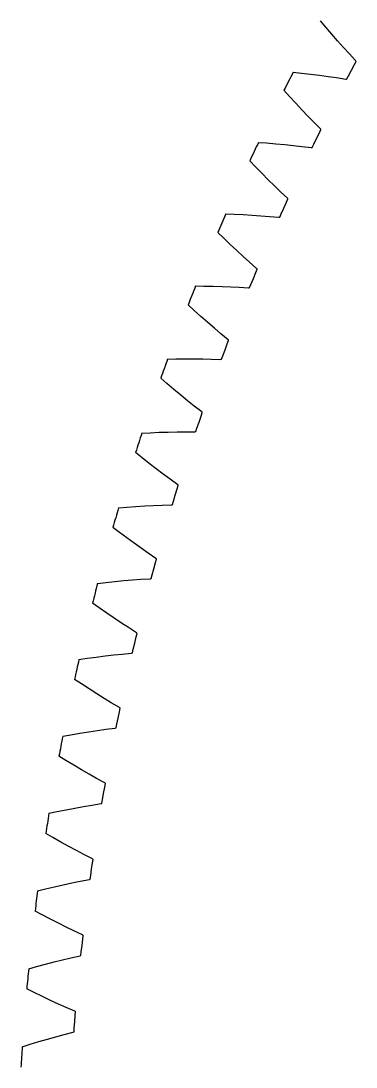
# Model space of a CAD drawing. Extents: x -101 to 121, y -101 to 101.
# Drawn here: x -100.83 to -87.26, y 5.93 to 48.3 of the extents above; entities that cross this region are included whole.
import ezdxf

# ---------------------------------------------------------------- set-up
doc = ezdxf.new("R2010")
doc.units = 0

msp = doc.modelspace()

# ---------------------------------------------------------------- linework, layer by layer
at = {"layer": 'layer1'}
for p, q in [((-88.49, 48.041), (-88.705, 48.295)), ((-88.247, 47.759), (-88.49, 48.041)), ((-88.007, 47.486), (-88.247, 47.759)), ((-87.771, 47.223), (-88.007, 47.486)), ((-87.539, 46.971), (-87.771, 47.223)), ((-87.277, 46.691), (-87.539, 46.971)), ((-87.328, 46.53), (-87.26, 46.658)), ((-87.263, 46.672), (-87.277, 46.691)), ((-87.26, 46.658), (-87.263, 46.672)), ((-89.804, 46.22), (-89.473, 46.185)), ((-89.473, 46.185), (-89.103, 46.143)), ((-87.57, 46.073), (-87.449, 46.302)), ((-87.449, 46.302), (-87.328, 46.53)), ((-89.103, 46.143), (-88.742, 46.098)), ((-88.742, 46.098), (-88.392, 46.05)), ((-88.392, 46.05), (-88.053, 46)), ((-88.053, 46), (-87.674, 45.941)), ((-87.674, 45.941), (-87.651, 45.94)), ((-87.651, 45.94), (-87.637, 45.945)), ((-87.637, 45.945), (-87.57, 46.073)), ((-89.955, 45.238), (-90.178, 45.485)), ((-89.704, 44.963), (-89.955, 45.238)), ((-89.455, 44.698), (-89.704, 44.963)), ((-89.211, 44.443), (-89.455, 44.698)), ((-88.971, 44.198), (-89.211, 44.443)), ((-88.7, 43.927), (-88.971, 44.198)), ((-88.86, 43.532), (-88.746, 43.764)), ((-88.746, 43.764), (-88.682, 43.894)), ((-88.686, 43.908), (-88.7, 43.927)), ((-88.682, 43.894), (-88.686, 43.908)), ((-91.211, 43.376), (-90.879, 43.352)), ((-90.879, 43.352), (-90.508, 43.321)), ((-90.508, 43.321), (-90.146, 43.287)), ((-90.146, 43.287), (-89.795, 43.251)), ((-89.795, 43.251), (-89.454, 43.212)), ((-89.037, 43.17), (-88.974, 43.3)), ((-88.974, 43.3), (-88.86, 43.532)), ((-89.454, 43.212), (-89.074, 43.164)), ((-89.074, 43.164), (-89.051, 43.164)), ((-89.051, 43.164), (-89.037, 43.17)), ((-91.332, 42.39), (-91.562, 42.63)), ((-91.072, 42.124), (-91.332, 42.39)), ((-90.815, 41.866), (-91.072, 42.124)), ((-90.563, 41.619), (-90.815, 41.866)), ((-90.315, 41.381), (-90.563, 41.619)), ((-90.036, 41.119), (-90.315, 41.381)), ((-90.022, 41.101), (-90.036, 41.119)), ((-90.017, 41.087), (-90.022, 41.101)), ((-90.29, 40.484), (-90.183, 40.719)), ((-90.183, 40.719), (-90.077, 40.955)), ((-90.077, 40.955), (-90.017, 41.087)), ((-92.529, 40.49), (-92.196, 40.476)), ((-92.196, 40.476), (-91.824, 40.457)), ((-91.824, 40.457), (-91.461, 40.435)), ((-91.461, 40.435), (-91.109, 40.409)), ((-91.109, 40.409), (-90.767, 40.381)), ((-90.767, 40.381), (-90.386, 40.345)), ((-90.386, 40.345), (-90.363, 40.346)), ((-90.363, 40.346), (-90.349, 40.352)), ((-90.349, 40.352), (-90.29, 40.484)), ((-92.618, 39.5), (-92.856, 39.733)), ((-92.35, 39.242), (-92.618, 39.5)), ((-92.085, 38.993), (-92.35, 39.242)), ((-91.825, 38.754), (-92.085, 38.993)), ((-91.571, 38.524), (-91.825, 38.754)), ((-91.284, 38.271), (-91.571, 38.524)), ((-91.319, 38.105), (-91.264, 38.239)), ((-91.268, 38.253), (-91.284, 38.271)), ((-91.264, 38.239), (-91.268, 38.253)), ((-91.517, 37.628), (-91.418, 37.867)), ((-91.418, 37.867), (-91.319, 38.105)), ((-93.755, 37.564), (-93.422, 37.56)), ((-93.422, 37.56), (-93.05, 37.553)), ((-93.05, 37.553), (-92.686, 37.542)), ((-92.686, 37.542), (-92.333, 37.527)), ((-92.333, 37.527), (-91.991, 37.51)), ((-91.991, 37.51), (-91.609, 37.486)), ((-91.609, 37.486), (-91.585, 37.488)), ((-91.585, 37.488), (-91.572, 37.494)), ((-91.572, 37.494), (-91.517, 37.628)), ((-93.814, 36.572), (-94.058, 36.797)), ((-93.537, 36.322), (-93.814, 36.572)), ((-93.264, 36.081), (-93.537, 36.322)), ((-92.997, 35.85), (-93.264, 36.081)), ((-92.736, 35.629), (-92.997, 35.85)), ((-92.441, 35.385), (-92.736, 35.629)), ((-92.562, 34.976), (-92.471, 35.218)), ((-92.471, 35.218), (-92.42, 35.354)), ((-92.425, 35.367), (-92.441, 35.385)), ((-92.42, 35.354), (-92.425, 35.367)), ((-92.654, 34.734), (-92.562, 34.976)), ((-94.889, 34.6), (-94.556, 34.607)), ((-94.556, 34.607), (-94.183, 34.611)), ((-94.183, 34.611), (-93.82, 34.612)), ((-93.82, 34.612), (-93.466, 34.608)), ((-93.466, 34.608), (-93.124, 34.602)), ((-93.124, 34.602), (-92.741, 34.59)), ((-92.741, 34.59), (-92.718, 34.592)), ((-92.718, 34.592), (-92.705, 34.599)), ((-92.705, 34.599), (-92.654, 34.734)), ((-94.916, 33.607), (-95.168, 33.824)), ((-94.632, 33.366), (-94.916, 33.607)), ((-94.352, 33.134), (-94.632, 33.366)), ((-94.077, 32.911), (-94.352, 33.134)), ((-93.809, 32.698), (-94.077, 32.911)), ((-93.506, 32.463), (-93.809, 32.698)), ((-93.615, 32.052), (-93.531, 32.296)), ((-93.531, 32.296), (-93.485, 32.433)), ((-93.49, 32.447), (-93.506, 32.463)), ((-93.485, 32.433), (-93.49, 32.447)), ((-93.746, 31.67), (-93.699, 31.807)), ((-93.699, 31.807), (-93.615, 32.052)), ((-95.929, 31.603), (-95.596, 31.62)), ((-95.596, 31.62), (-95.224, 31.636)), ((-95.224, 31.636), (-94.861, 31.648)), ((-94.861, 31.648), (-94.507, 31.656)), ((-94.507, 31.656), (-94.165, 31.659)), ((-94.165, 31.659), (-93.782, 31.66)), ((-93.782, 31.66), (-93.759, 31.663)), ((-93.759, 31.663), (-93.746, 31.67)), ((-95.925, 30.609), (-96.183, 30.818)), ((-95.633, 30.377), (-95.925, 30.609)), ((-95.346, 30.154), (-95.633, 30.377)), ((-95.065, 29.94), (-95.346, 30.154)), ((-94.79, 29.736), (-95.065, 29.94)), ((-94.48, 29.51), (-94.79, 29.736)), ((-94.576, 29.095), (-94.5, 29.342)), ((-94.5, 29.342), (-94.457, 29.481)), ((-94.463, 29.494), (-94.48, 29.51)), ((-94.457, 29.481), (-94.463, 29.494)), ((-94.694, 28.71), (-94.652, 28.848)), ((-94.652, 28.848), (-94.576, 29.095)), ((-96.874, 28.574), (-96.542, 28.602)), ((-96.542, 28.602), (-96.171, 28.629)), ((-96.171, 28.629), (-95.808, 28.653)), ((-95.808, 28.653), (-95.455, 28.671)), ((-95.455, 28.671), (-95.113, 28.686)), ((-95.113, 28.686), (-94.73, 28.698)), ((-94.73, 28.698), (-94.707, 28.702)), ((-94.707, 28.702), (-94.694, 28.71)), ((-96.839, 27.581), (-97.104, 27.782)), ((-96.54, 27.358), (-96.839, 27.581)), ((-96.246, 27.144), (-96.54, 27.358)), ((-95.958, 26.939), (-96.246, 27.144)), ((-95.677, 26.743), (-95.958, 26.939)), ((-95.36, 26.528), (-95.677, 26.743)), ((-95.443, 26.11), (-95.375, 26.36)), ((-95.375, 26.36), (-95.337, 26.499)), ((-95.343, 26.512), (-95.36, 26.528)), ((-95.337, 26.499), (-95.343, 26.512)), ((-95.549, 25.721), (-95.511, 25.861)), ((-95.511, 25.861), (-95.443, 26.11)), ((-97.724, 25.517), (-97.393, 25.555)), ((-97.393, 25.555), (-97.022, 25.594)), ((-97.022, 25.594), (-96.661, 25.629)), ((-96.661, 25.629), (-96.309, 25.659)), ((-96.309, 25.659), (-95.967, 25.684)), ((-95.967, 25.684), (-95.585, 25.709)), ((-95.585, 25.709), (-95.562, 25.713)), ((-95.562, 25.713), (-95.549, 25.721)), ((-97.657, 24.525), (-97.929, 24.718)), ((-97.352, 24.312), (-97.657, 24.525)), ((-97.051, 24.108), (-97.352, 24.312)), ((-96.757, 23.912), (-97.051, 24.108)), ((-96.47, 23.725), (-96.757, 23.912)), ((-96.147, 23.52), (-96.47, 23.725)), ((-96.216, 23.099), (-96.156, 23.351)), ((-96.156, 23.351), (-96.122, 23.492)), ((-96.129, 23.504), (-96.147, 23.52)), ((-96.122, 23.492), (-96.129, 23.504)), ((-96.276, 22.848), (-96.216, 23.099)), ((-98.477, 22.435), (-98.148, 22.483)), ((-98.148, 22.483), (-97.779, 22.534)), ((-97.779, 22.534), (-97.418, 22.58)), ((-97.418, 22.58), (-97.067, 22.621)), ((-97.067, 22.621), (-96.726, 22.657)), ((-96.726, 22.657), (-96.345, 22.693)), ((-96.345, 22.693), (-96.322, 22.699)), ((-96.322, 22.699), (-96.31, 22.707)), ((-96.31, 22.707), (-96.276, 22.848)), ((-98.38, 21.446), (-98.657, 21.63)), ((-98.067, 21.242), (-98.38, 21.446)), ((-97.76, 21.047), (-98.067, 21.242)), ((-97.46, 20.861), (-97.76, 21.047)), ((-97.167, 20.683), (-97.46, 20.861)), ((-96.838, 20.488), (-97.167, 20.683)), ((-96.842, 20.319), (-96.812, 20.461)), ((-96.82, 20.473), (-96.838, 20.488)), ((-96.812, 20.461), (-96.82, 20.473)), ((-96.947, 19.813), (-96.894, 20.066)), ((-96.894, 20.066), (-96.842, 20.319)), ((-98.438, 19.452), (-98.079, 19.509)), ((-98.079, 19.509), (-97.73, 19.561)), ((-97.73, 19.561), (-97.39, 19.608)), ((-97.39, 19.608), (-97.01, 19.656)), ((-97.01, 19.656), (-96.988, 19.662)), ((-96.988, 19.662), (-96.976, 19.671)), ((-96.976, 19.671), (-96.947, 19.813)), ((-99.133, 19.33), (-98.805, 19.389)), ((-98.805, 19.389), (-98.438, 19.452)), ((-99.005, 18.345), (-99.287, 18.52)), ((-98.686, 18.152), (-99.005, 18.345)), ((-98.373, 17.966), (-98.686, 18.152)), ((-98.068, 17.789), (-98.373, 17.966)), ((-97.769, 17.621), (-98.068, 17.789)), ((-97.434, 17.436), (-97.769, 17.621)), ((-97.415, 17.422), (-97.434, 17.436)), ((-97.432, 17.267), (-97.407, 17.41)), ((-97.407, 17.41), (-97.415, 17.422)), ((-97.521, 16.758), (-97.477, 17.012)), ((-97.477, 17.012), (-97.432, 17.267)), ((-98.296, 16.482), (-97.958, 16.539)), ((-97.958, 16.539), (-97.58, 16.599)), ((-97.58, 16.599), (-97.557, 16.606)), ((-97.557, 16.606), (-97.546, 16.615)), ((-97.546, 16.615), (-97.521, 16.758)), ((-99.691, 16.207), (-99.366, 16.276)), ((-99.366, 16.276), (-99, 16.35)), ((-99, 16.35), (-98.643, 16.419)), ((-98.643, 16.419), (-98.296, 16.482)), ((-99.532, 15.226), (-99.82, 15.393)), ((-99.208, 15.043), (-99.532, 15.226)), ((-98.889, 14.867), (-99.208, 15.043)), ((-98.578, 14.7), (-98.889, 14.867)), ((-98.274, 14.541), (-98.578, 14.7)), ((-97.933, 14.367), (-98.274, 14.541)), ((-97.963, 13.942), (-97.926, 14.198)), ((-97.914, 14.354), (-97.933, 14.367)), ((-97.926, 14.198), (-97.906, 14.341)), ((-97.906, 14.341), (-97.914, 14.354)), ((-98.02, 13.543), (-97.999, 13.686)), ((-97.999, 13.686), (-97.963, 13.942)), ((-100.151, 13.068), (-99.828, 13.147)), ((-99.828, 13.147), (-99.465, 13.233)), ((-99.465, 13.233), (-99.11, 13.312)), ((-99.11, 13.312), (-98.765, 13.386)), ((-98.765, 13.386), (-98.429, 13.454)), ((-98.429, 13.454), (-98.053, 13.526)), ((-98.053, 13.526), (-98.031, 13.534)), ((-98.031, 13.534), (-98.02, 13.543)), ((-99.961, 12.092), (-100.254, 12.25)), ((-99.631, 11.919), (-99.961, 12.092)), ((-99.307, 11.754), (-99.631, 11.919)), ((-98.991, 11.596), (-99.307, 11.754)), ((-98.683, 11.447), (-98.991, 11.596)), ((-98.336, 11.284), (-98.683, 11.447)), ((-98.352, 10.858), (-98.324, 11.115)), ((-98.317, 11.271), (-98.336, 11.284)), ((-98.324, 11.115), (-98.308, 11.259)), ((-98.308, 11.259), (-98.317, 11.271)), ((-98.397, 10.457), (-98.381, 10.601)), ((-98.381, 10.601), (-98.352, 10.858)), ((-99.832, 10.102), (-99.48, 10.192)), ((-99.48, 10.192), (-99.137, 10.277)), ((-99.137, 10.277), (-98.803, 10.356)), ((-98.803, 10.356), (-98.429, 10.439)), ((-98.429, 10.439), (-98.408, 10.448)), ((-98.408, 10.448), (-98.397, 10.457)), ((-100.512, 9.915), (-100.192, 10.005)), ((-100.192, 10.005), (-99.832, 10.102)), ((-100.292, 8.946), (-100.59, 9.094)), ((-99.956, 8.784), (-100.292, 8.946)), ((-99.628, 8.629), (-99.956, 8.784)), ((-99.306, 8.481), (-99.628, 8.629)), ((-98.994, 8.342), (-99.306, 8.481)), ((-98.642, 8.189), (-98.994, 8.342)), ((-98.622, 8.177), (-98.642, 8.189)), ((-98.625, 8.021), (-98.613, 8.166)), ((-98.613, 8.166), (-98.622, 8.177)), ((-98.665, 7.506), (-98.645, 7.764)), ((-98.645, 7.764), (-98.625, 8.021)), ((-99.411, 7.158), (-99.08, 7.247)), ((-99.08, 7.247), (-98.709, 7.342)), ((-98.709, 7.342), (-98.687, 7.351)), ((-98.687, 7.351), (-98.677, 7.362)), ((-98.677, 7.362), (-98.665, 7.506)), ((-100.774, 6.753), (-100.456, 6.853)), ((-100.456, 6.853), (-100.1, 6.961)), ((-100.1, 6.961), (-99.751, 7.063)), ((-99.751, 7.063), (-99.411, 7.158))]:
    msp.add_line(p, q, dxfattribs=at)
for start, end in [(152.76613, 153.23386), (154.56613, 155.03386), (156.36613, 156.83386), (158.16614, 158.63387), (159.96613, 160.43386), (161.76613, 162.23386), (163.56614, 164.03387), (165.36613, 165.83386), (167.16613, 167.63386), (168.96614, 169.43387), (170.76613, 171.23386), (172.56613, 173.03386), (174.36614, 174.83387), (176.16613, 176.63387)]:
    msp.add_arc((0, 0), 101, start, end, dxfattribs=at)
at = {"layer": 'layer3'}
for p, q in [((-88.49, 48.041), (-88.705, 48.295)), ((-88.247, 47.759), (-88.49, 48.041)), ((-88.007, 47.486), (-88.247, 47.759)), ((-87.771, 47.223), (-88.007, 47.486)), ((-87.539, 46.971), (-87.771, 47.223)), ((-87.277, 46.691), (-87.539, 46.971)), ((-87.328, 46.53), (-87.26, 46.658)), ((-87.263, 46.672), (-87.277, 46.691)), ((-87.26, 46.658), (-87.263, 46.672)), ((-89.804, 46.22), (-89.473, 46.185)), ((-89.473, 46.185), (-89.103, 46.143)), ((-87.57, 46.073), (-87.449, 46.302)), ((-87.449, 46.302), (-87.328, 46.53)), ((-89.103, 46.143), (-88.742, 46.098)), ((-88.742, 46.098), (-88.392, 46.05)), ((-88.392, 46.05), (-88.053, 46)), ((-88.053, 46), (-87.674, 45.941)), ((-87.674, 45.941), (-87.651, 45.94)), ((-87.651, 45.94), (-87.637, 45.945)), ((-87.637, 45.945), (-87.57, 46.073)), ((-89.955, 45.238), (-90.178, 45.485)), ((-89.704, 44.963), (-89.955, 45.238)), ((-89.455, 44.698), (-89.704, 44.963)), ((-89.211, 44.443), (-89.455, 44.698)), ((-88.971, 44.198), (-89.211, 44.443)), ((-88.7, 43.927), (-88.971, 44.198)), ((-88.86, 43.532), (-88.746, 43.764)), ((-88.746, 43.764), (-88.682, 43.894)), ((-88.686, 43.908), (-88.7, 43.927)), ((-88.682, 43.894), (-88.686, 43.908)), ((-91.211, 43.376), (-90.879, 43.352)), ((-90.879, 43.352), (-90.508, 43.321)), ((-90.508, 43.321), (-90.146, 43.287)), ((-90.146, 43.287), (-89.795, 43.251)), ((-89.795, 43.251), (-89.454, 43.212)), ((-89.037, 43.17), (-88.974, 43.3)), ((-88.974, 43.3), (-88.86, 43.532)), ((-89.454, 43.212), (-89.074, 43.164)), ((-89.074, 43.164), (-89.051, 43.164)), ((-89.051, 43.164), (-89.037, 43.17)), ((-91.332, 42.39), (-91.562, 42.63)), ((-91.072, 42.124), (-91.332, 42.39)), ((-90.815, 41.866), (-91.072, 42.124)), ((-90.563, 41.619), (-90.815, 41.866)), ((-90.315, 41.381), (-90.563, 41.619)), ((-90.036, 41.119), (-90.315, 41.381)), ((-90.022, 41.101), (-90.036, 41.119)), ((-90.017, 41.087), (-90.022, 41.101)), ((-90.29, 40.484), (-90.183, 40.719)), ((-90.183, 40.719), (-90.077, 40.955)), ((-90.077, 40.955), (-90.017, 41.087)), ((-92.529, 40.49), (-92.196, 40.476)), ((-92.196, 40.476), (-91.824, 40.457)), ((-91.824, 40.457), (-91.461, 40.435)), ((-91.461, 40.435), (-91.109, 40.409)), ((-91.109, 40.409), (-90.767, 40.381)), ((-90.767, 40.381), (-90.386, 40.345)), ((-90.386, 40.345), (-90.363, 40.346)), ((-90.363, 40.346), (-90.349, 40.352)), ((-90.349, 40.352), (-90.29, 40.484)), ((-92.618, 39.5), (-92.856, 39.733)), ((-92.35, 39.242), (-92.618, 39.5)), ((-92.085, 38.993), (-92.35, 39.242)), ((-91.825, 38.754), (-92.085, 38.993)), ((-91.571, 38.524), (-91.825, 38.754)), ((-91.284, 38.271), (-91.571, 38.524)), ((-91.319, 38.105), (-91.264, 38.239)), ((-91.268, 38.253), (-91.284, 38.271)), ((-91.264, 38.239), (-91.268, 38.253)), ((-91.517, 37.628), (-91.418, 37.867)), ((-91.418, 37.867), (-91.319, 38.105)), ((-93.755, 37.564), (-93.422, 37.56)), ((-93.422, 37.56), (-93.05, 37.553)), ((-93.05, 37.553), (-92.686, 37.542)), ((-92.686, 37.542), (-92.333, 37.527)), ((-92.333, 37.527), (-91.991, 37.51)), ((-91.991, 37.51), (-91.609, 37.486)), ((-91.609, 37.486), (-91.585, 37.488)), ((-91.585, 37.488), (-91.572, 37.494)), ((-91.572, 37.494), (-91.517, 37.628)), ((-93.814, 36.572), (-94.058, 36.797)), ((-93.537, 36.322), (-93.814, 36.572)), ((-93.264, 36.081), (-93.537, 36.322)), ((-92.997, 35.85), (-93.264, 36.081)), ((-92.736, 35.629), (-92.997, 35.85)), ((-92.441, 35.385), (-92.736, 35.629)), ((-92.562, 34.976), (-92.471, 35.218)), ((-92.471, 35.218), (-92.42, 35.354)), ((-92.425, 35.367), (-92.441, 35.385)), ((-92.42, 35.354), (-92.425, 35.367)), ((-92.654, 34.734), (-92.562, 34.976)), ((-94.889, 34.6), (-94.556, 34.607)), ((-94.556, 34.607), (-94.183, 34.611)), ((-94.183, 34.611), (-93.82, 34.612)), ((-93.82, 34.612), (-93.466, 34.608)), ((-93.466, 34.608), (-93.124, 34.602)), ((-93.124, 34.602), (-92.741, 34.59)), ((-92.741, 34.59), (-92.718, 34.592)), ((-92.718, 34.592), (-92.705, 34.599)), ((-92.705, 34.599), (-92.654, 34.734)), ((-94.916, 33.607), (-95.168, 33.824)), ((-94.632, 33.366), (-94.916, 33.607)), ((-94.352, 33.134), (-94.632, 33.366)), ((-94.077, 32.911), (-94.352, 33.134)), ((-93.809, 32.698), (-94.077, 32.911)), ((-93.506, 32.463), (-93.809, 32.698)), ((-93.615, 32.052), (-93.531, 32.296)), ((-93.531, 32.296), (-93.485, 32.433)), ((-93.49, 32.447), (-93.506, 32.463)), ((-93.485, 32.433), (-93.49, 32.447)), ((-93.746, 31.67), (-93.699, 31.807)), ((-93.699, 31.807), (-93.615, 32.052)), ((-95.929, 31.603), (-95.596, 31.62)), ((-95.596, 31.62), (-95.224, 31.636)), ((-95.224, 31.636), (-94.861, 31.648)), ((-94.861, 31.648), (-94.507, 31.656)), ((-94.507, 31.656), (-94.165, 31.659)), ((-94.165, 31.659), (-93.782, 31.66)), ((-93.782, 31.66), (-93.759, 31.663)), ((-93.759, 31.663), (-93.746, 31.67)), ((-95.925, 30.609), (-96.183, 30.818)), ((-95.633, 30.377), (-95.925, 30.609)), ((-95.346, 30.154), (-95.633, 30.377)), ((-95.065, 29.94), (-95.346, 30.154)), ((-94.79, 29.736), (-95.065, 29.94)), ((-94.48, 29.51), (-94.79, 29.736)), ((-94.576, 29.095), (-94.5, 29.342)), ((-94.5, 29.342), (-94.457, 29.481)), ((-94.463, 29.494), (-94.48, 29.51)), ((-94.457, 29.481), (-94.463, 29.494)), ((-94.694, 28.71), (-94.652, 28.848)), ((-94.652, 28.848), (-94.576, 29.095)), ((-96.874, 28.574), (-96.542, 28.602)), ((-96.542, 28.602), (-96.171, 28.629)), ((-96.171, 28.629), (-95.808, 28.653)), ((-95.808, 28.653), (-95.455, 28.671)), ((-95.455, 28.671), (-95.113, 28.686)), ((-95.113, 28.686), (-94.73, 28.698)), ((-94.73, 28.698), (-94.707, 28.702)), ((-94.707, 28.702), (-94.694, 28.71)), ((-96.839, 27.581), (-97.104, 27.782)), ((-96.54, 27.358), (-96.839, 27.581)), ((-96.246, 27.144), (-96.54, 27.358)), ((-95.958, 26.939), (-96.246, 27.144)), ((-95.677, 26.743), (-95.958, 26.939)), ((-95.36, 26.528), (-95.677, 26.743)), ((-95.443, 26.11), (-95.375, 26.36)), ((-95.375, 26.36), (-95.337, 26.499)), ((-95.343, 26.512), (-95.36, 26.528)), ((-95.337, 26.499), (-95.343, 26.512)), ((-95.549, 25.721), (-95.511, 25.861)), ((-95.511, 25.861), (-95.443, 26.11)), ((-97.724, 25.517), (-97.393, 25.555)), ((-97.393, 25.555), (-97.022, 25.594)), ((-97.022, 25.594), (-96.661, 25.629)), ((-96.661, 25.629), (-96.309, 25.659)), ((-96.309, 25.659), (-95.967, 25.684)), ((-95.967, 25.684), (-95.585, 25.709)), ((-95.585, 25.709), (-95.562, 25.713)), ((-95.562, 25.713), (-95.549, 25.721)), ((-97.657, 24.525), (-97.929, 24.718)), ((-97.352, 24.312), (-97.657, 24.525)), ((-97.051, 24.108), (-97.352, 24.312)), ((-96.757, 23.912), (-97.051, 24.108)), ((-96.47, 23.725), (-96.757, 23.912)), ((-96.147, 23.52), (-96.47, 23.725)), ((-96.216, 23.099), (-96.156, 23.351)), ((-96.156, 23.351), (-96.122, 23.492)), ((-96.129, 23.504), (-96.147, 23.52)), ((-96.122, 23.492), (-96.129, 23.504)), ((-96.276, 22.848), (-96.216, 23.099)), ((-98.477, 22.435), (-98.148, 22.483)), ((-98.148, 22.483), (-97.779, 22.534)), ((-97.779, 22.534), (-97.418, 22.58)), ((-97.418, 22.58), (-97.067, 22.621)), ((-97.067, 22.621), (-96.726, 22.657)), ((-96.726, 22.657), (-96.345, 22.693)), ((-96.345, 22.693), (-96.322, 22.699)), ((-96.322, 22.699), (-96.31, 22.707)), ((-96.31, 22.707), (-96.276, 22.848)), ((-98.38, 21.446), (-98.657, 21.63)), ((-98.067, 21.242), (-98.38, 21.446)), ((-97.76, 21.047), (-98.067, 21.242)), ((-97.46, 20.861), (-97.76, 21.047)), ((-97.167, 20.683), (-97.46, 20.861)), ((-96.838, 20.488), (-97.167, 20.683)), ((-96.842, 20.319), (-96.812, 20.461)), ((-96.82, 20.473), (-96.838, 20.488)), ((-96.812, 20.461), (-96.82, 20.473)), ((-96.947, 19.813), (-96.894, 20.066)), ((-96.894, 20.066), (-96.842, 20.319)), ((-98.438, 19.452), (-98.079, 19.509)), ((-98.079, 19.509), (-97.73, 19.561)), ((-97.73, 19.561), (-97.39, 19.608)), ((-97.39, 19.608), (-97.01, 19.656)), ((-97.01, 19.656), (-96.988, 19.662)), ((-96.988, 19.662), (-96.976, 19.671)), ((-96.976, 19.671), (-96.947, 19.813)), ((-99.133, 19.33), (-98.805, 19.389)), ((-98.805, 19.389), (-98.438, 19.452)), ((-99.005, 18.345), (-99.287, 18.52)), ((-98.686, 18.152), (-99.005, 18.345)), ((-98.373, 17.966), (-98.686, 18.152)), ((-98.068, 17.789), (-98.373, 17.966)), ((-97.769, 17.621), (-98.068, 17.789)), ((-97.434, 17.436), (-97.769, 17.621)), ((-97.415, 17.422), (-97.434, 17.436)), ((-97.432, 17.267), (-97.407, 17.41)), ((-97.407, 17.41), (-97.415, 17.422)), ((-97.521, 16.758), (-97.477, 17.012)), ((-97.477, 17.012), (-97.432, 17.267)), ((-98.296, 16.482), (-97.958, 16.539)), ((-97.958, 16.539), (-97.58, 16.599)), ((-97.58, 16.599), (-97.557, 16.606)), ((-97.557, 16.606), (-97.546, 16.615)), ((-97.546, 16.615), (-97.521, 16.758)), ((-99.691, 16.207), (-99.366, 16.276)), ((-99.366, 16.276), (-99, 16.35)), ((-99, 16.35), (-98.643, 16.419)), ((-98.643, 16.419), (-98.296, 16.482)), ((-99.532, 15.226), (-99.82, 15.393)), ((-99.208, 15.043), (-99.532, 15.226)), ((-98.889, 14.867), (-99.208, 15.043)), ((-98.578, 14.7), (-98.889, 14.867)), ((-98.274, 14.541), (-98.578, 14.7)), ((-97.933, 14.367), (-98.274, 14.541)), ((-97.963, 13.942), (-97.926, 14.198)), ((-97.914, 14.354), (-97.933, 14.367)), ((-97.926, 14.198), (-97.906, 14.341)), ((-97.906, 14.341), (-97.914, 14.354)), ((-98.02, 13.543), (-97.999, 13.686)), ((-97.999, 13.686), (-97.963, 13.942)), ((-100.151, 13.068), (-99.828, 13.147)), ((-99.828, 13.147), (-99.465, 13.233)), ((-99.465, 13.233), (-99.11, 13.312)), ((-99.11, 13.312), (-98.765, 13.386)), ((-98.765, 13.386), (-98.429, 13.454)), ((-98.429, 13.454), (-98.053, 13.526)), ((-98.053, 13.526), (-98.031, 13.534)), ((-98.031, 13.534), (-98.02, 13.543)), ((-99.961, 12.092), (-100.254, 12.25)), ((-99.631, 11.919), (-99.961, 12.092)), ((-99.307, 11.754), (-99.631, 11.919)), ((-98.991, 11.596), (-99.307, 11.754)), ((-98.683, 11.447), (-98.991, 11.596)), ((-98.336, 11.284), (-98.683, 11.447)), ((-98.352, 10.858), (-98.324, 11.115)), ((-98.317, 11.271), (-98.336, 11.284)), ((-98.324, 11.115), (-98.308, 11.259)), ((-98.308, 11.259), (-98.317, 11.271)), ((-98.397, 10.457), (-98.381, 10.601)), ((-98.381, 10.601), (-98.352, 10.858)), ((-99.832, 10.102), (-99.48, 10.192)), ((-99.48, 10.192), (-99.137, 10.277)), ((-99.137, 10.277), (-98.803, 10.356)), ((-98.803, 10.356), (-98.429, 10.439)), ((-98.429, 10.439), (-98.408, 10.448)), ((-98.408, 10.448), (-98.397, 10.457)), ((-100.512, 9.915), (-100.192, 10.005)), ((-100.192, 10.005), (-99.832, 10.102)), ((-100.292, 8.946), (-100.59, 9.094)), ((-99.956, 8.784), (-100.292, 8.946)), ((-99.628, 8.629), (-99.956, 8.784)), ((-99.306, 8.481), (-99.628, 8.629)), ((-98.994, 8.342), (-99.306, 8.481)), ((-98.642, 8.189), (-98.994, 8.342)), ((-98.622, 8.177), (-98.642, 8.189)), ((-98.625, 8.021), (-98.613, 8.166)), ((-98.613, 8.166), (-98.622, 8.177)), ((-98.665, 7.506), (-98.645, 7.764)), ((-98.645, 7.764), (-98.625, 8.021)), ((-99.411, 7.158), (-99.08, 7.247)), ((-99.08, 7.247), (-98.709, 7.342)), ((-98.709, 7.342), (-98.687, 7.351)), ((-98.687, 7.351), (-98.677, 7.362)), ((-98.677, 7.362), (-98.665, 7.506)), ((-100.774, 6.753), (-100.456, 6.853)), ((-100.456, 6.853), (-100.1, 6.961)), ((-100.1, 6.961), (-99.751, 7.063)), ((-99.751, 7.063), (-99.411, 7.158))]:
    msp.add_line(p, q, dxfattribs=at)
for start, end in [(152.76613, 153.23386), (154.56613, 155.03386), (156.36613, 156.83386), (158.16614, 158.63387), (159.96613, 160.43386), (161.76613, 162.23386), (163.56614, 164.03387), (165.36613, 165.83386), (167.16613, 167.63386), (168.96614, 169.43387), (170.76613, 171.23386), (172.56613, 173.03386), (174.36614, 174.83387), (176.16613, 176.63387)]:
    msp.add_arc((0, 0), 101, start, end, dxfattribs=at)

doc.saveas('drawing.dxf')
